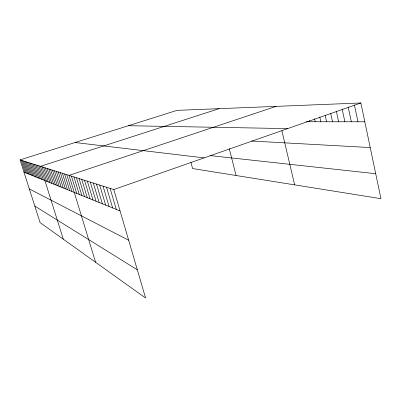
<?xml version="1.0" encoding="UTF-8"?>
<svg xmlns="http://www.w3.org/2000/svg" width="401" height="401" viewBox="0 0 401 401"><rect width="100%" height="100%" fill="white"/><g stroke="black" fill="none" stroke-linecap="round" stroke-linejoin="round"><path stroke-width="0.6" d="M113.794 189.533L145.593 298.028L40.085 222.6L20.05 159.894L113.794 189.533L360.865 102.972L380.95 198.68L192.585 168.545L190.926 162.325M276.134 106.375L69.047 175.382L95.623 262.304M219.121 108.666L40.431 166.34L63.298 239.191M20.05 159.894L177.072 110.355L360.865 102.972M306.214 121.754L364.815 121.784M128.385 125.713L287.677 128.611M251.622 141.022L370.223 147.568M210.004 155.583L375.712 173.708M75.097 142.525L204.134 157.884M23.955 172.119L120.069 210.946M29.338 188.956L128.651 240.224M34.817 206.119L137.327 269.828M22.421 160.646L26.396 173.107M21.223 160.265L25.163 172.61M28.782 162.656L32.932 175.748M27.458 162.235L31.574 175.197M26.16 161.824L30.24 174.661M24.887 161.423L28.932 174.129M23.644 161.032L27.654 173.613M35.824 164.881L40.17 178.671M34.356 164.415L38.661 178.059M32.917 163.964L37.183 177.463M31.509 163.518L35.734 176.881M30.13 163.082L34.321 176.305M42.04 166.846L46.551 181.247M38.862 165.844L43.293 179.929M37.328 165.357L41.714 179.292M48.842 168.996L53.533 184.069M47.077 168.44L51.729 183.337M45.358 167.894L49.965 182.625M43.679 167.362L48.235 181.929M54.381 170.746L59.223 186.365M52.491 170.149L57.278 185.583M50.641 169.568L55.383 184.816M60.345 172.636L65.338 188.836M58.305 171.989L63.248 187.994M56.32 171.362L61.208 187.167M66.787 174.671L71.944 191.503M64.581 173.974L69.684 190.59M62.436 173.292L67.483 189.703M73.909 176.921L79.248 194.455M71.443 176.144L76.721 193.432M79.052 178.545L84.516 196.585M76.446 177.723L81.844 195.503M87.363 181.177L93.027 200.024M84.511 180.275L90.105 198.841M81.744 179.397L87.273 197.698M93.343 183.067L99.152 202.495M90.305 182.104L96.045 201.237M99.714 185.082L105.669 205.127M96.476 184.054L102.36 203.788M106.516 187.232L112.631 207.939M103.057 186.139L109.092 206.51M110.095 188.36L116.285 209.417M229.237 148.55L236.069 175.503M281.843 130.566L294.66 184.876M309.497 120.571L309.762 121.754M314.554 118.756L315.231 121.759M319.757 116.897L320.845 121.764M325.161 115.217L326.609 121.764M330.68 113.318L332.534 121.769M336.364 111.363L338.629 121.769M342.173 109.172L344.895 121.774M348.213 107.162L351.341 121.779M354.429 105.037L357.978 121.779"/></g></svg>
